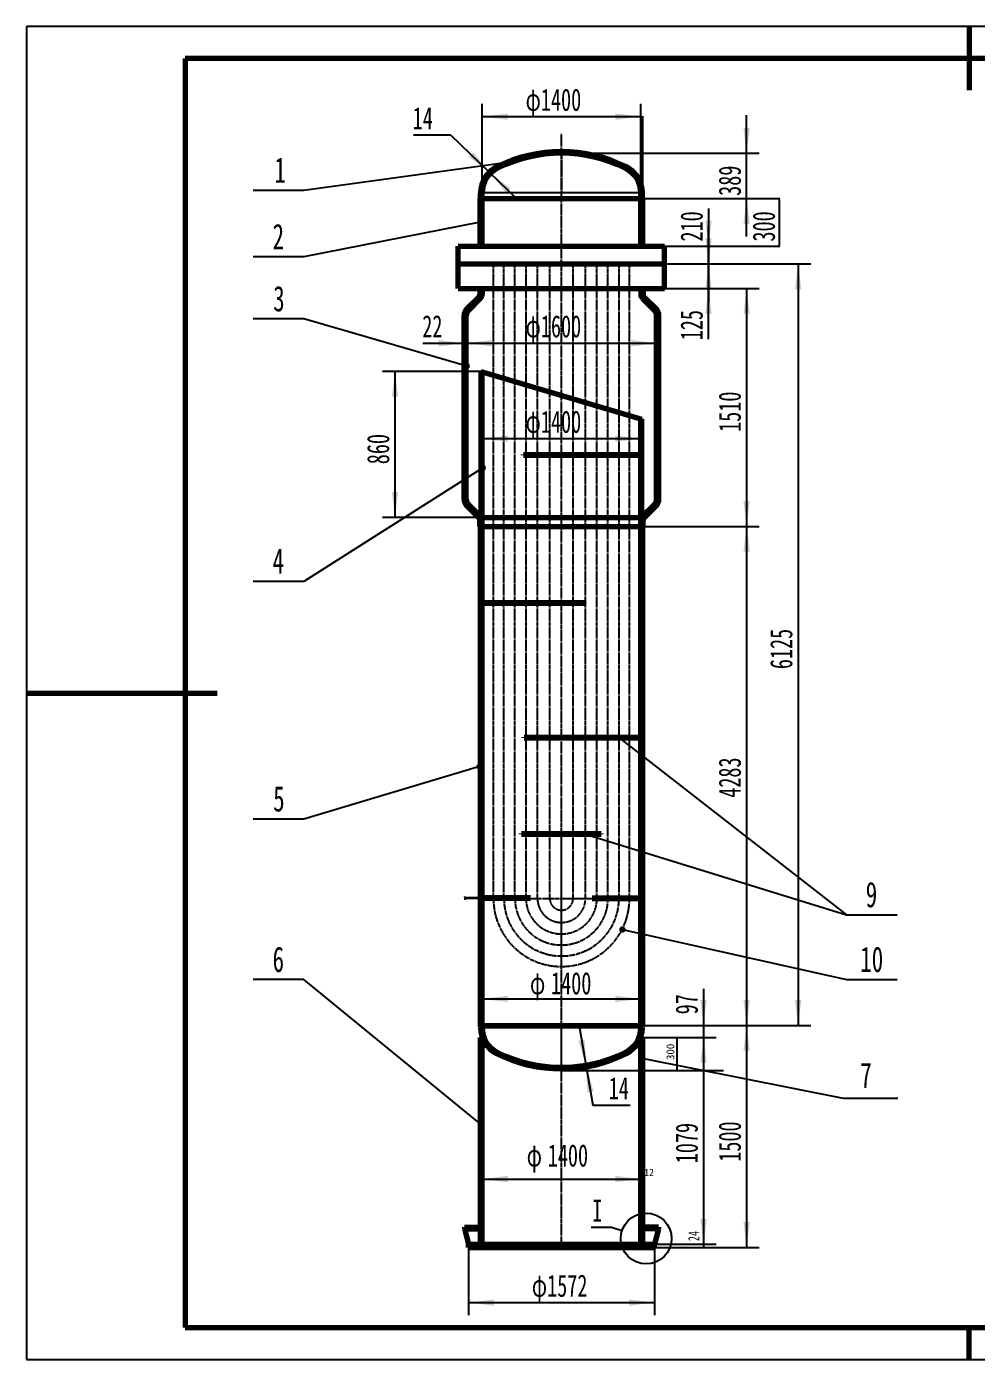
# Model space of a CAD drawing. Header units: millimetres. Extents: x -5940 to 30742, y -4200 to 4200.
# Drawn here: x 6481 to 12466, y -4200 to 4200 of the extents above; entities that cross this region are included whole.
import ezdxf

# ---------------------------------------------------------------- set-up
doc = ezdxf.new("R2010")
doc.units = ezdxf.units.MM
doc.linetypes.add('EB_DASH', pattern=[6, 3, -3])
doc.linetypes.add('EB_DASHDOT', pattern=[39, 30, -3, 3, -3])
for name, color, linetype, lineweight in [('CAXA0', 7, 'Continuous', 70), ('CAXA1', 1, 'EB_DASHDOT', 25), ('CAXA3', 7, 'Continuous', 25), ('CAXA4', 150, 'Continuous', 25), ('CAXA5', 4, 'Continuous', 25)]:
    doc.layers.add(name, color=color, linetype=linetype, lineweight=lineweight)
doc.styles.add('机械', font='txt', dxfattribs={"width": 0.667})
doc.dimstyles.new('ISO-25', dxfattribs={"dimtxt": 2.5, "dimasz": 2.5, "dimexe": 1.25, "dimexo": 0.625, "dimtad": 1, "dimtxsty": 'Standard', "dimcen": 2.5, "dimadec": 0, "dimazin": 0, "dimtfac": 1, "dimtmove": 0, "dimatfit": 3, "dimfxl": 0, "dimarcsym": 0})
doc.dimstyles.new('机械', dxfattribs={"dimtxt": 3.5, "dimasz": 4, "dimexe": 2, "dimexo": 0, "dimtad": 1, "dimdec": 1, "dimdsep": 46, "dimtxsty": '机械', "dimcen": 0, "dimdle": 6, "dimazin": 2, "dimtfac": 1, "dimtdec": 3, "dimtmove": 0, "dimatfit": 3, "dimldrblk": 'NONE', "dimfxl": 0, "dimtolj": 1, "dimtzin": 0, "dimarcsym": 0})

# ---------------------------------------------------------------- blocks, each defined once
blk = doc.blocks.new('CAXBLOCK0', base_point=(-2558, -2110.1))
at = {"layer": 'CAXA0'}
for centre, radius, start, end in [((-2896.6, -2109.1), 182.7, 180, 243.63838), ((-2896.6, -2109.1), 172.7, 180, 243.43532), ((-2242.1, -2109.1), 172.7, 296.56468, 360), ((-2242.1, -2109.1), 182.7, 296.56514, 360), ((-2569.3, -1454.6), 904.5, 243.43495, 296.56505), ((-2569.3, -1454.6), 914.5, 243.47553, 296.56514)]:
    blk.add_arc(centre, radius, start, end, dxfattribs=at)
at = {"layer": 'CAXA3'}
blk.add_line((-3079.3, -2109.1), (-2059.3, -2109.1), dxfattribs=at)
blk = doc.blocks.new('*D71')
at = {"layer": 'CAXA4', "color": 0, "lineweight": -2}
for p, q in [((10351.2, 3151.9), (10351.2, 3634.8)), ((10355.2, 3632.8), (10359.2, 3632.8)), ((10363.2, 3116.9), (10363.2, 3634.8))]:
    blk.add_line(p, q, dxfattribs=at)
at = {"layer": 'CAXA4', "color": 0}
for points in [[(10355.2, 3633.5), (10355.2, 3632.2), (10351.2, 3632.8)], [(10359.2, 3633.5), (10359.2, 3632.2), (10363.2, 3632.8)]]:
    blk.add_solid(points, dxfattribs=at)
at = {"layer": 'Defpoints', "color": 0}
for p in [(10363.2, 3632.8), (10351.2, 3151.9), (10363.2, 3116.9)]:
    blk.add_point(p, dxfattribs=at)
at = {"layer": 'CAXA4', "color": 0, "insert": (10357.2, 3635.2), "char_height": 3.5, "attachment_point": 5, "style": '机械'}
blk.add_mtext('\\A1;12', dxfattribs=at)
blk = doc.blocks.new('_None')
blk = doc.blocks.new('*D72')
at = {"layer": 'CAXA4', "color": 0, "lineweight": -2}
for p, q in [((9345.2, 2027.2), (9345.2, 1601.3)), ((9351.2, 2027.2), (9351.2, 1601.3)), ((9341.2, 1603.3), (9337.2, 1603.3)), ((9345.2, 1603.3), (9351.2, 1603.3)), ((9355.2, 1603.3), (9359.2, 1603.3))]:
    blk.add_line(p, q, dxfattribs=at)
at = {"layer": 'CAXA4', "color": 0}
for points in [[(9341.2, 1603.9), (9341.2, 1602.6), (9345.2, 1603.3)], [(9355.2, 1603.9), (9355.2, 1602.6), (9351.2, 1603.3)]]:
    blk.add_solid(points, dxfattribs=at)
at = {"layer": 'Defpoints', "color": 0}
for p in [(9345.2, 2027.2), (9351.2, 2027.2), (9351.2, 1603.3)]:
    blk.add_point(p, dxfattribs=at)
at = {"layer": 'CAXA4', "color": 0, "insert": (9348.2, 1605.7), "char_height": 3.5, "attachment_point": 5, "style": '机械'}
blk.add_mtext('\\A1;6', dxfattribs=at)
blk = doc.blocks.new('*D73')
at = {"layer": 'CAXA4', "color": 0, "lineweight": -2}
for p, q in [((9339.2, -2107.1), (9339.2, -1926)), ((9343.2, -1928), (9347.2, -1928)), ((9351.2, -2095.1), (9351.2, -1926))]:
    blk.add_line(p, q, dxfattribs=at)
at = {"layer": 'CAXA4', "color": 0}
for points in [[(9343.2, -1927.3), (9343.2, -1928.7), (9339.2, -1928)], [(9347.2, -1927.3), (9347.2, -1928.7), (9351.2, -1928)]]:
    blk.add_solid(points, dxfattribs=at)
at = {"layer": 'Defpoints', "color": 0}
for p in [(9351.2, -1928), (9351.2, -2095.1), (9339.2, -2107.1)]:
    blk.add_point(p, dxfattribs=at)
at = {"layer": 'CAXA4', "color": 0, "insert": (9345.2, -1925.6), "char_height": 3.5, "attachment_point": 5, "style": '机械'}
blk.add_mtext('\\A1;12', dxfattribs=at)
blk = doc.blocks.new('*D74')
at = {"layer": 'CAXA4', "color": 0, "lineweight": -2}
for p, q in [((9339.2, -3475.1), (9339.2, -3061.5)), ((9343.2, -3063.5), (9347.2, -3063.5)), ((9351.2, -3475.1), (9351.2, -3061.5))]:
    blk.add_line(p, q, dxfattribs=at)
at = {"layer": 'CAXA4', "color": 0}
for points in [[(9343.2, -3062.9), (9343.2, -3064.2), (9339.2, -3063.5)], [(9347.2, -3062.9), (9347.2, -3064.2), (9351.2, -3063.5)]]:
    blk.add_solid(points, dxfattribs=at)
at = {"layer": 'Defpoints', "color": 0}
for p in [(9351.2, -3063.5), (9339.2, -3475.1), (9351.2, -3475.1)]:
    blk.add_point(p, dxfattribs=at)
at = {"layer": 'CAXA4', "color": 0, "insert": (9345.2, -3061.1), "char_height": 3.5, "attachment_point": 5, "style": '机械'}
blk.add_mtext('\\A1;12', dxfattribs=at)
blk = doc.blocks.new('*D75')
at = {"layer": 'CAXA4', "color": 0, "lineweight": -2}
for p, q in [((9351.2, -1291.1), (9239.6, -1291.1)), ((9351.2, -1295.1), (9239.6, -1295.1)), ((9241.6, -1287.1), (9241.6, -1283.1)), ((9241.6, -1291.1), (9241.6, -1295.1)), ((9241.6, -1299.1), (9241.6, -1303.1))]:
    blk.add_line(p, q, dxfattribs=at)
at = {"layer": 'CAXA4', "color": 0}
for points in [[(9240.9, -1287.1), (9242.3, -1287.1), (9241.6, -1291.1)], [(9240.9, -1299.1), (9242.3, -1299.1), (9241.6, -1295.1)]]:
    blk.add_solid(points, dxfattribs=at)
at = {"layer": 'Defpoints', "color": 0}
for p in [(9241.6, -1295.1), (9351.2, -1291.1), (9351.2, -1295.1)]:
    blk.add_point(p, dxfattribs=at)
at = {"layer": 'CAXA4', "color": 0, "insert": (9239.2, -1293.1), "char_height": 3.5, "attachment_point": 5, "rotation": 90, "style": '机械'}
blk.add_mtext('\\A1;4', dxfattribs=at)
blk = doc.blocks.new('CAXBLOCK27')
at = {"layer": 'CAXA0', "linetype": 'Continuous', "lineweight": 25}
for p, q in [((-2254.3, -3369.7), (-2381.7, -3369.7)), ((-2188.3, -3390.5), (-2254.3, -3369.7))]:
    blk.add_line(p, q, dxfattribs=at)
blk.add_circle((-2035.6, -3438.6), 160.1, dxfattribs=at)
at = {"layer": 'CAXA0', "linetype": 'Continuous', "lineweight": 25, "insert": (-2374.7, -3193), "char_height": 140, "attachment_point": 1, "style": '机械'}
blk.add_mtext('I', dxfattribs=at)
blk = doc.blocks.new('CAXBLOCK29', base_point=(-4512.1, 3167.5))
at = {"layer": 'CAXA5', "linetype": 'Continuous', "lineweight": 25}
blk.add_hatch(color=0, dxfattribs=at).paths.add_polyline_path([(-2890.4, 3343), (-2890.7, 3346.1), (-2891.4, 3349.2), (-2892.6, 3352.1), (-2894.2, 3354.8), (-2896.3, 3357.1), (-2898.7, 3359.2), (-2901.3, 3360.8), (-2904.2, 3362), (-2907.3, 3362.8), (-2910.4, 3363), (-2913.6, 3362.8), (-2916.6, 3362), (-2919.5, 3360.8), (-2922.2, 3359.2), (-2924.6, 3357.1), (-2926.6, 3354.8), (-2928.2, 3352.1), (-2929.5, 3349.2), (-2930.2, 3346.1), (-2930.4, 3343), (-2930.2, 3339.9), (-2929.5, 3336.8), (-2928.2, 3333.9), (-2926.6, 3331.2), (-2924.6, 3328.9), (-2922.2, 3326.8), (-2919.5, 3325.2), (-2916.6, 3324), (-2913.6, 3323.2), (-2910.4, 3323), (-2907.3, 3323.2), (-2904.2, 3324), (-2901.3, 3325.2), (-2898.7, 3326.8), (-2896.3, 3328.9), (-2894.2, 3331.2), (-2892.6, 3333.9), (-2891.4, 3336.8), (-2890.7, 3339.9)], flags=0)
at = {"layer": 'CAXA5', "color": 0, "linetype": 'Continuous', "lineweight": 25}
for p, q in [((-2910.4, 3343), (-4192.1, 3167.5)), ((-4192.1, 3167.5), (-4512.1, 3167.5))]:
    blk.add_line(p, q, dxfattribs=at)
at = {"layer": 'CAXA5', "color": 0, "linetype": 'Continuous', "lineweight": 25, "insert": (-4378.8, 3375.8), "char_height": 160, "attachment_point": 1, "style": '机械'}
blk.add_mtext('1', dxfattribs=at)
blk = doc.blocks.new('CAXBLOCK28', base_point=(-2910.4, 3343))
at = {"layer": 'CAXA5', "color": 0, "linetype": 'ByBlock', "lineweight": -2}
blk.add_blockref('CAXBLOCK29', (-4512.1, 3167.5), dxfattribs=at)
blk = doc.blocks.new('CAXBLOCK31', base_point=(-4512.1, 2749))
at = {"layer": 'CAXA5', "linetype": 'Continuous', "lineweight": 25}
blk.add_hatch(color=0, dxfattribs=at).paths.add_polyline_path([(-3061.3, 2966.9), (-3061.6, 2970.1), (-3062.3, 2973.1), (-3063.5, 2976), (-3065.1, 2978.7), (-3067.2, 2981.1), (-3069.6, 2983.1), (-3072.2, 2984.8), (-3075.1, 2986), (-3078.2, 2986.7), (-3081.3, 2986.9), (-3084.5, 2986.7), (-3087.5, 2986), (-3090.4, 2984.8), (-3093.1, 2983.1), (-3095.5, 2981.1), (-3097.5, 2978.7), (-3099.1, 2976), (-3100.3, 2973.1), (-3101.1, 2970.1), (-3101.3, 2966.9), (-3101.1, 2963.8), (-3100.3, 2960.8), (-3099.1, 2957.9), (-3097.5, 2955.2), (-3095.5, 2952.8), (-3093.1, 2950.8), (-3090.4, 2949.1), (-3087.5, 2947.9), (-3084.5, 2947.2), (-3081.3, 2946.9), (-3078.2, 2947.2), (-3075.1, 2947.9), (-3072.2, 2949.1), (-3069.6, 2950.8), (-3067.2, 2952.8), (-3065.1, 2955.2), (-3063.5, 2957.9), (-3062.3, 2960.8), (-3061.6, 2963.8)], flags=0)
at = {"layer": 'CAXA5', "color": 0, "linetype": 'Continuous', "lineweight": 25}
for p, q in [((-3081.3, 2966.9), (-4192.1, 2749)), ((-4192.1, 2749), (-4512.1, 2749))]:
    blk.add_line(p, q, dxfattribs=at)
at = {"layer": 'CAXA5', "color": 0, "linetype": 'Continuous', "lineweight": 25, "insert": (-4390.2, 2957.2), "char_height": 160, "attachment_point": 1, "style": '机械'}
blk.add_mtext('2', dxfattribs=at)
blk = doc.blocks.new('CAXBLOCK30', base_point=(-3081.3, 2966.9))
at = {"layer": 'CAXA5', "color": 0, "linetype": 'ByBlock', "lineweight": -2}
blk.add_blockref('CAXBLOCK31', (-4512.1, 2749), dxfattribs=at)
blk = doc.blocks.new('CAXBLOCK33', base_point=(-4512.1, 2357.4))
at = {"layer": 'CAXA5', "linetype": 'Continuous', "lineweight": 25}
blk.add_hatch(color=0, dxfattribs=at).paths.add_polyline_path([(-3146.8, 2060.4), (-3147, 2063.5), (-3147.7, 2066.6), (-3148.9, 2069.5), (-3150.6, 2072.2), (-3152.6, 2074.5), (-3155, 2076.6), (-3157.7, 2078.2), (-3160.6, 2079.4), (-3163.6, 2080.2), (-3166.8, 2080.4), (-3169.9, 2080.2), (-3172.9, 2079.4), (-3175.8, 2078.2), (-3178.5, 2076.6), (-3180.9, 2074.5), (-3182.9, 2072.2), (-3184.6, 2069.5), (-3185.8, 2066.6), (-3186.5, 2063.5), (-3186.8, 2060.4), (-3186.5, 2057.3), (-3185.8, 2054.2), (-3184.6, 2051.3), (-3182.9, 2048.7), (-3180.9, 2046.3), (-3178.5, 2044.2), (-3175.8, 2042.6), (-3172.9, 2041.4), (-3169.9, 2040.7), (-3166.8, 2040.4), (-3163.6, 2040.7), (-3160.6, 2041.4), (-3157.7, 2042.6), (-3155, 2044.2), (-3152.6, 2046.3), (-3150.6, 2048.7), (-3148.9, 2051.3), (-3147.7, 2054.2), (-3147, 2057.3)], flags=0)
at = {"layer": 'CAXA5', "color": 0, "linetype": 'Continuous', "lineweight": 25}
for p, q in [((-4192.1, 2357.4), (-4512.1, 2357.4)), ((-3166.8, 2060.4), (-4192.1, 2357.4))]:
    blk.add_line(p, q, dxfattribs=at)
at = {"layer": 'CAXA5', "color": 0, "linetype": 'Continuous', "lineweight": 25, "insert": (-4386.4, 2565.7), "char_height": 160, "attachment_point": 1, "style": '机械'}
blk.add_mtext('3', dxfattribs=at)
blk = doc.blocks.new('CAXBLOCK32', base_point=(-3166.8, 2060.4))
at = {"layer": 'CAXA5', "color": 0, "linetype": 'ByBlock', "lineweight": -2}
blk.add_blockref('CAXBLOCK33', (-4512.1, 2357.4), dxfattribs=at)
blk = doc.blocks.new('CAXBLOCK35', base_point=(-4512.1, 703.6))
at = {"layer": 'CAXA5', "linetype": 'Continuous', "lineweight": 25}
blk.add_hatch(color=0, dxfattribs=at).paths.add_polyline_path([(-3045.6, 1419.1), (-3045.8, 1422.2), (-3046.6, 1425.3), (-3047.8, 1428.2), (-3049.4, 1430.9), (-3051.4, 1433.3), (-3053.8, 1435.3), (-3056.5, 1436.9), (-3059.4, 1438.1), (-3062.4, 1438.9), (-3065.6, 1439.1), (-3068.7, 1438.9), (-3071.8, 1438.1), (-3074.7, 1436.9), (-3077.3, 1435.3), (-3079.7, 1433.3), (-3081.8, 1430.9), (-3083.4, 1428.2), (-3084.6, 1425.3), (-3085.3, 1422.2), (-3085.6, 1419.1), (-3085.3, 1416), (-3084.6, 1412.9), (-3083.4, 1410), (-3081.8, 1407.4), (-3079.7, 1405), (-3077.3, 1402.9), (-3074.7, 1401.3), (-3071.8, 1400.1), (-3068.7, 1399.4), (-3065.6, 1399.1), (-3062.4, 1399.4), (-3059.4, 1400.1), (-3056.5, 1401.3), (-3053.8, 1402.9), (-3051.4, 1405), (-3049.4, 1407.4), (-3047.8, 1410), (-3046.6, 1412.9), (-3045.8, 1416)], flags=0)
at = {"layer": 'CAXA5', "color": 0, "linetype": 'Continuous', "lineweight": 25}
for p, q in [((-3065.6, 1419.1), (-4192.1, 703.6)), ((-4192.1, 703.6), (-4512.1, 703.6))]:
    blk.add_line(p, q, dxfattribs=at)
at = {"layer": 'CAXA5', "color": 0, "linetype": 'Continuous', "lineweight": 25, "insert": (-4390.2, 911.8), "char_height": 160, "attachment_point": 1, "style": '机械'}
blk.add_mtext('4', dxfattribs=at)
blk = doc.blocks.new('CAXBLOCK34', base_point=(-3065.6, 1419.1))
at = {"layer": 'CAXA5', "color": 0, "linetype": 'ByBlock', "lineweight": -2}
blk.add_blockref('CAXBLOCK35', (-4512.1, 703.6), dxfattribs=at)
blk = doc.blocks.new('CAXBLOCK37', base_point=(-4512.1, -795))
at = {"layer": 'CAXA5', "linetype": 'Continuous', "lineweight": 25}
blk.add_hatch(color=0, dxfattribs=at).paths.add_polyline_path([(-3065.8, -464.3), (-3066.1, -461.1), (-3066.8, -458.1), (-3068, -455.2), (-3069.6, -452.5), (-3071.7, -450.1), (-3074.1, -448.1), (-3076.7, -446.4), (-3079.6, -445.2), (-3082.7, -444.5), (-3085.8, -444.3), (-3088.9, -444.5), (-3092, -445.2), (-3094.9, -446.4), (-3097.6, -448.1), (-3100, -450.1), (-3102, -452.5), (-3103.6, -455.2), (-3104.8, -458.1), (-3105.6, -461.1), (-3105.8, -464.3), (-3105.6, -467.4), (-3104.8, -470.4), (-3103.6, -473.3), (-3102, -476), (-3100, -478.4), (-3097.6, -480.4), (-3094.9, -482.1), (-3092, -483.3), (-3088.9, -484), (-3085.8, -484.3), (-3082.7, -484), (-3079.6, -483.3), (-3076.7, -482.1), (-3074.1, -480.4), (-3071.7, -478.4), (-3069.6, -476), (-3068, -473.3), (-3066.8, -470.4), (-3066.1, -467.4)], flags=0)
at = {"layer": 'CAXA5', "color": 0, "linetype": 'Continuous', "lineweight": 25}
for p, q in [((-3085.8, -464.3), (-4192.1, -795)), ((-4192.1, -795), (-4512.1, -795))]:
    blk.add_line(p, q, dxfattribs=at)
at = {"layer": 'CAXA5', "color": 0, "linetype": 'Continuous', "lineweight": 25, "insert": (-4386.4, -586.8), "char_height": 160, "attachment_point": 1, "style": '机械'}
blk.add_mtext('5', dxfattribs=at)
blk = doc.blocks.new('CAXBLOCK36', base_point=(-3085.8, -464.3))
at = {"layer": 'CAXA5', "color": 0, "linetype": 'ByBlock', "lineweight": -2}
blk.add_blockref('CAXBLOCK37', (-4512.1, -795), dxfattribs=at)
blk = doc.blocks.new('CAXBLOCK39', base_point=(-4512.1, -1806.4))
at = {"layer": 'CAXA5', "linetype": 'Continuous', "lineweight": 25}
blk.add_hatch(color=0, dxfattribs=at).paths.add_polyline_path([(-3052.3, -2721.2), (-3052.6, -2718.1), (-3053.3, -2715), (-3054.5, -2712.1), (-3056.1, -2709.5), (-3058.2, -2707.1), (-3060.6, -2705), (-3063.2, -2703.4), (-3066.1, -2702.2), (-3069.2, -2701.5), (-3072.3, -2701.2), (-3075.4, -2701.5), (-3078.5, -2702.2), (-3081.4, -2703.4), (-3084.1, -2705), (-3086.5, -2707.1), (-3088.5, -2709.5), (-3090.1, -2712.1), (-3091.3, -2715), (-3092.1, -2718.1), (-3092.3, -2721.2), (-3092.1, -2724.3), (-3091.3, -2727.4), (-3090.1, -2730.3), (-3088.5, -2733), (-3086.5, -2735.4), (-3084.1, -2737.4), (-3081.4, -2739), (-3078.5, -2740.2), (-3075.4, -2741), (-3072.3, -2741.2), (-3069.2, -2741), (-3066.1, -2740.2), (-3063.2, -2739), (-3060.6, -2737.4), (-3058.2, -2735.4), (-3056.1, -2733), (-3054.5, -2730.3), (-3053.3, -2727.4), (-3052.6, -2724.3)], flags=0)
at = {"layer": 'CAXA5', "color": 0, "linetype": 'Continuous', "lineweight": 25}
for p, q in [((-4192.1, -1806.4), (-4512.1, -1806.4)), ((-3072.3, -2721.2), (-4192.1, -1806.4))]:
    blk.add_line(p, q, dxfattribs=at)
at = {"layer": 'CAXA5', "color": 0, "linetype": 'Continuous', "lineweight": 25, "insert": (-4390.2, -1598.2), "char_height": 160, "attachment_point": 1, "style": '机械'}
blk.add_mtext('6', dxfattribs=at)
blk = doc.blocks.new('CAXBLOCK38', base_point=(-3072.3, -2721.2))
at = {"layer": 'CAXA5', "color": 0, "linetype": 'ByBlock', "lineweight": -2}
blk.add_blockref('CAXBLOCK39', (-4512.1, -1806.4), dxfattribs=at)
blk = doc.blocks.new('CAXBLOCK53', base_point=(-453.8, -1398.5))
at = {"layer": 'CAXA5', "linetype": 'Continuous', "lineweight": 25}
blk.add_hatch(color=0, dxfattribs=at).paths.add_polyline_path([(-2186.7, -281.8), (-2186.9, -278.7), (-2187.7, -275.6), (-2188.9, -272.7), (-2190.5, -270.1), (-2192.6, -267.7), (-2194.9, -265.6), (-2197.6, -264), (-2200.5, -262.8), (-2203.6, -262.1), (-2206.7, -261.8), (-2209.8, -262.1), (-2212.9, -262.8), (-2215.8, -264), (-2218.5, -265.6), (-2220.8, -267.7), (-2222.9, -270.1), (-2224.5, -272.7), (-2225.7, -275.6), (-2226.5, -278.7), (-2226.7, -281.8), (-2226.5, -284.9), (-2225.7, -288), (-2224.5, -290.9), (-2222.9, -293.6), (-2220.8, -296), (-2218.5, -298), (-2215.8, -299.6), (-2212.9, -300.8), (-2209.8, -301.6), (-2206.7, -301.8), (-2203.6, -301.6), (-2200.5, -300.8), (-2197.6, -299.6), (-2194.9, -298), (-2192.6, -296), (-2190.5, -293.6), (-2188.9, -290.9), (-2187.7, -288), (-2186.9, -284.9)], flags=0)
at = {"layer": 'CAXA5', "color": 0, "linetype": 'Continuous', "lineweight": 25}
for p, q in [((-2206.7, -281.8), (-773.8, -1398.5)), ((-773.8, -1398.5), (-453.8, -1398.5))]:
    blk.add_line(p, q, dxfattribs=at)
at = {"layer": 'CAXA5', "color": 0, "linetype": 'Continuous', "lineweight": 25, "insert": (-651.9, -1190.2), "char_height": 160, "attachment_point": 1, "style": '机械'}
blk.add_mtext('9', dxfattribs=at)
blk = doc.blocks.new('CAXBLOCK52', base_point=(-2206.7, -281.8))
at = {"layer": 'CAXA5', "color": 0, "linetype": 'EB_DASH', "lineweight": 70}
blk.add_blockref('CAXBLOCK53', (-453.8, -1398.5), dxfattribs=at)
blk = doc.blocks.new('CAXBLOCK55', base_point=(-453.8, -1398.5))
at = {"layer": 'CAXA5', "linetype": 'Continuous', "lineweight": 25}
blk.add_hatch(color=0, dxfattribs=at).paths.add_polyline_path([(-2398.1, -890.6), (-2398.4, -887.5), (-2399.1, -884.4), (-2400.3, -881.5), (-2401.9, -878.8), (-2404, -876.4), (-2406.4, -874.4), (-2409, -872.8), (-2411.9, -871.6), (-2415, -870.8), (-2418.1, -870.6), (-2421.2, -870.8), (-2424.3, -871.6), (-2427.2, -872.8), (-2429.9, -874.4), (-2432.3, -876.4), (-2434.3, -878.8), (-2435.9, -881.5), (-2437.1, -884.4), (-2437.9, -887.5), (-2438.1, -890.6), (-2437.9, -893.7), (-2437.1, -896.8), (-2435.9, -899.7), (-2434.3, -902.3), (-2432.3, -904.7), (-2429.9, -906.8), (-2427.2, -908.4), (-2424.3, -909.6), (-2421.2, -910.3), (-2418.1, -910.6), (-2415, -910.3), (-2411.9, -909.6), (-2409, -908.4), (-2406.4, -906.8), (-2404, -904.7), (-2401.9, -902.3), (-2400.3, -899.7), (-2399.1, -896.8), (-2398.4, -893.7)], flags=0)
at = {"layer": 'CAXA5', "color": 0, "linetype": 'Continuous', "lineweight": 25}
for p, q in [((-2418.1, -890.6), (-773.8, -1398.5)), ((-773.8, -1398.5), (-453.8, -1398.5))]:
    blk.add_line(p, q, dxfattribs=at)
at = {"layer": 'CAXA5', "color": 0, "linetype": 'Continuous', "lineweight": 25, "insert": (-651.9, -1190.2), "char_height": 160, "attachment_point": 1, "style": '机械'}
blk.add_mtext('9', dxfattribs=at)
blk = doc.blocks.new('CAXBLOCK54', base_point=(-2418.1, -890.6))
at = {"layer": 'CAXA5', "color": 0, "linetype": 'EB_DASH', "lineweight": 70}
blk.add_blockref('CAXBLOCK55', (-453.8, -1398.5), dxfattribs=at)
blk = doc.blocks.new('CAXBLOCK56', base_point=(5740, -4000))
at = {"layer": 'CAXA0', "color": 0, "linetype": 'Continuous', "lineweight": 25}
for p, q in [((5940, 4200), (-5940, 4200)), ((-5940, 4200), (-5940, -4200)), ((-5940, -4200), (5940, -4200))]:
    blk.add_line(p, q, dxfattribs=at)
at = {"layer": 'CAXA0', "color": 0, "linetype": 'Continuous', "lineweight": 70}
for p, q in [((0, 4200), (0, 3800)), ((5740, 4000), (-4940, 4000)), ((-4940, 4000), (-4940, -4000)), ((-5940, 0), (-4740, 0)), ((-4940, -4000), (5740, -4000)), ((0, -4200), (0, -4000))]:
    blk.add_line(p, q, dxfattribs=at)
blk = doc.blocks.new('*D81')
at = {"color": 0, "lineweight": -2}
for p, q in [((10746.1, -2379), (10745.5, -2379)), ((10746.7, -2381.5), (10746.7, -3472.6)), ((10746.1, -3475.1), (10745.5, -3475.1))]:
    blk.add_line(p, q, dxfattribs=at)
at = {"color": 0}
for points in [[(10746.3, -2381.5), (10747.1, -2381.5), (10746.7, -2379)], [(10746.3, -3472.6), (10747.1, -3472.6), (10746.7, -3475.1)]]:
    blk.add_solid(points, dxfattribs=at)
at = {"layer": 'Defpoints', "color": 0}
for p in [(10746.7, -2379), (10746.7, -3475.1), (10746.7, -3475.1)]:
    blk.add_point(p, dxfattribs=at)
at = {"color": 0, "insert": (10744.6, -2927), "char_height": 2.5, "attachment_point": 5, "rotation": 90}
blk.add_mtext('1096,01', dxfattribs=at)

msp = doc.modelspace()

# ---------------------------------------------------------------- hatches: boundary and pattern name
at = {"layer": 'CAXA4', "lineweight": 25}
for points in [[(9351.183, 3632.823), (9511.183, 3612.823), (9511.183, 3652.823)], [(10351.183, 3632.823), (10191.183, 3612.823), (10191.183, 3652.823)], [(11018.229, 3401.947), (11038.229, 3561.947), (10998.229, 3561.947)], [(9395.975, 3282.516), (9267.032, 3379.334), (9294.832, 3408.095)], [(9403.165, 3275.566), (9504.308, 3149.986), (9532.108, 3178.747)], [(11018.229, 3116.947), (11038.229, 2956.947), (10998.229, 2956.947)], [(10777.925, 2816.947), (10757.925, 2976.947), (10797.925, 2976.947)], [(10777.925, 2704.947), (10797.925, 2864.947), (10757.925, 2864.947)], [(10777.925, 2704.947), (10757.925, 2544.947), (10797.925, 2544.947)], [(11342.885, 2704.947), (11322.885, 2544.947), (11362.885, 2544.947)], [(10777.925, 2549.947), (10797.925, 2389.947), (10757.925, 2389.947)], [(11018.229, 2549.947), (10998.229, 2389.947), (11038.229, 2389.947)], [(9237.183, 2204.654), (9077.183, 2184.654), (9077.183, 2224.654)], [(9251.183, 2204.654), (9411.183, 2184.654), (9411.183, 2224.654)], [(9251.183, 2204.654), (9411.183, 2184.654), (9411.183, 2224.654)], [(10451.183, 2204.654), (10291.183, 2184.654), (10291.183, 2224.654)], [(8802.221, 2027.163), (8822.221, 1867.163), (8782.221, 1867.163)], [(9351.183, 1603.279), (9511.183, 1583.279), (9511.183, 1623.279)], [(10351.183, 1603.279), (10191.183, 1583.279), (10191.183, 1623.279)], [(8802.221, 1107.163), (8822.221, 1267.163), (8782.221, 1267.163)], [(11018.229, 1049.947), (10998.229, 1209.947), (11038.229, 1209.947)], [(11018.229, 1049.947), (10998.229, 889.947), (11038.229, 889.947)], [(9351.183, -1927.997), (9511.183, -1947.997), (9511.183, -1907.997)], [(10351.183, -1927.997), (10191.183, -1947.997), (10191.183, -1907.997)], [(10746.702, -2095.053), (10726.702, -1935.053), (10766.702, -1935.053)], [(11018.229, -2095.053), (10998.229, -1935.053), (11038.229, -1935.053)], [(11342.885, -2095.053), (11322.885, -1935.053), (11362.885, -1935.053)], [(11018.229, -2095.053), (10998.229, -2255.053), (11038.229, -2255.053)], [(10746.702, -2171.053), (10726.702, -2331.053), (10766.702, -2331.053)], [(10746.702, -2171.053), (10726.702, -2331.053), (10766.702, -2331.053)], [(10005.133, -2345.933), (9958.192, -2191.672), (9997.609, -2184.864)], [(10006.835, -2355.787), (10014.36, -2516.857), (10053.776, -2510.049)], [(9351.183, -3063.517), (9511.183, -3083.517), (9511.183, -3043.517)], [(10351.183, -3063.517), (10191.183, -3083.517), (10191.183, -3043.517)], [(10746.702, -3475.053), (10726.702, -3315.053), (10766.702, -3315.053)], [(11018.229, -3495.053), (10998.229, -3335.053), (11038.229, -3335.053)], [(9265.183, -3842.182), (9425.183, -3862.182), (9425.183, -3822.182)], [(10437.183, -3842.182), (10277.183, -3862.182), (10277.183, -3822.182)]]:
    msp.add_hatch(color=256, dxfattribs=at).paths.add_polyline_path(points, flags=0)
at = {"layer": 'CAXA5', "linetype": 'Continuous', "lineweight": 25}
msp.add_hatch(color=0, dxfattribs=at).paths.add_polyline_path([(10255.038, -1490.915), (10254.791, -1487.786), (10254.059, -1484.734), (10252.858, -1481.835), (10251.218, -1479.159), (10249.18, -1476.773), (10246.793, -1474.734), (10244.118, -1473.095), (10241.218, -1471.894), (10238.166, -1471.161), (10235.038, -1470.915), (10231.909, -1471.161), (10228.857, -1471.894), (10225.958, -1473.095), (10223.282, -1474.734), (10220.896, -1476.773), (10218.857, -1479.159), (10217.218, -1481.835), (10216.017, -1484.734), (10215.284, -1487.786), (10215.038, -1490.915), (10215.284, -1494.043), (10216.017, -1497.095), (10217.218, -1499.995), (10218.857, -1502.671), (10220.896, -1505.057), (10223.282, -1507.095), (10225.958, -1508.735), (10228.857, -1509.936), (10231.909, -1510.669), (10235.038, -1510.915), (10238.166, -1510.669), (10241.218, -1509.936), (10244.118, -1508.735), (10246.793, -1507.095), (10249.18, -1505.057), (10251.218, -1502.671), (10252.858, -1499.995), (10254.059, -1497.095), (10254.791, -1494.043)], flags=0)

# ---------------------------------------------------------------- linework, layer by layer
for p, q in [((10348.683, 1603.279), (10346.183, 1603.279)), ((10351.183, 1107.788), (10351.183, 1604.529)), ((10357.183, 1603.279), (10351.183, 1603.279)), ((10357.183, 1107.788), (10357.183, 1604.529)), ((10359.683, 1603.279), (10362.183, 1603.279)), ((10363.808, -2171.053), (10580.542, -2171.053)), ((10579.292, -2173.553), (10579.292, -2376.54)), ((10357.761, -2301.781), (11627.096, -2552.729)), ((9851.183, -2379.04), (10873.361, -2379.04)), ((10363.808, -2379.04), (10580.542, -2379.04)), ((11627.096, -2552.729), (11970.366, -2552.729)), ((10351.183, -3474.428), (10351.183, -3062.267)), ((10353.683, -3063.517), (10360.683, -3063.517)), ((10363.183, -3474.428), (10363.183, -3062.267))]:
    msp.add_line(p, q)
for points in [[(10348.683, 1603.696), (10348.683, 1602.863), (10351.183, 1603.279)], [(10359.683, 1603.696), (10359.683, 1602.863), (10357.183, 1603.279)], [(10578.875, -2173.553), (10579.708, -2173.553), (10579.292, -2171.053)], [(10578.875, -2376.54), (10579.708, -2376.54), (10579.292, -2379.04)], [(10353.683, -3063.101), (10353.683, -3063.934), (10351.183, -3063.517)], [(10360.683, -3063.101), (10360.683, -3063.934), (10363.183, -3063.517)]]:
    msp.add_solid(points)
at = {"layer": 'CAXA0'}
for p, q in [((9339.183, 2816.947), (9339.183, 3116.947)), ((9339.183, 3116.947), (10363.183, 3116.947)), ((9341.184, 3116.947), (9341.184, 3151.948)), ((9351.183, 2816.947), (9351.183, 3151.948)), ((10351.183, 2816.947), (10351.183, 3151.948)), ((10361.182, 3116.947), (10361.182, 3151.948)), ((10363.183, 2816.947), (10363.183, 3116.947)), ((9201.183, 2704.947), (9201.183, 2816.947)), ((9201.183, 2816.947), (10501.183, 2816.947)), ((10501.183, 2704.947), (10501.183, 2816.947)), ((9201.183, 2549.947), (9201.183, 2704.947)), ((9201.183, 2704.947), (10501.183, 2704.947)), ((10501.183, 2549.947), (10501.183, 2704.947)), ((9201.183, 2549.947), (10501.183, 2549.947)), ((9337.183, 2549.947), (9337.183, 2514.102)), ((9351.183, 2549.947), (9351.183, 2514.102)), ((10351.183, 2549.947), (10351.183, 2514.102)), ((10365.183, 2549.947), (10365.183, 2514.102)), ((9329.575, 2495.724), (9252.986, 2419.079)), ((9339.478, 2485.829), (9262.889, 2409.183)), ((10362.889, 2485.829), (10439.478, 2409.183)), ((10372.792, 2495.724), (10449.381, 2419.079)), ((9237.183, 1218.985), (9237.183, 2380.909)), ((9251.183, 1218.985), (9251.183, 2380.909)), ((10451.183, 1218.985), (10451.183, 2380.909)), ((10465.183, 1218.985), (10465.183, 2380.909)), ((9344.925, 2026.448), (10357.183, 1725.536)), ((9345.183, 1107.163), (9345.183, 2027.163)), ((9351.183, 1107.163), (9351.183, 2027.163)), ((10351.183, 1107.163), (10351.183, 1727.32)), ((10357.183, 1107.163), (10357.183, 1725.536)), ((9612.032, 1499.862), (9612.032, 1503.862)), ((9612.032, 1503.862), (10351.183, 1503.862)), ((9612.032, 1499.862), (10351.183, 1499.862)), ((9329.575, 1104.17), (9252.986, 1180.815)), ((9339.478, 1114.065), (9262.889, 1190.711)), ((10362.889, 1114.065), (10439.478, 1190.711)), ((10372.792, 1104.17), (10449.381, 1180.815)), ((9345.183, 1107.163), (10363.183, 1107.163)), ((9337.183, 1049.947), (9337.183, 1085.792)), ((9339.183, 1049.947), (9339.183, -2107.053)), ((9339.183, 1049.947), (10363.183, 1049.947)), ((9351.183, 1049.947), (9351.183, 1085.792)), ((9351.183, -2095.053), (9351.183, 1085.792)), ((10351.183, 1049.947), (10351.183, 1085.792)), ((10351.183, -2095.053), (10351.183, 1049.947)), ((10363.183, -2107.053), (10363.183, 1049.947)), ((10365.183, 1049.947), (10365.183, 1085.792)), ((9351.183, 569.487), (9994.59, 569.487)), ((9351.183, 565.487), (9994.59, 565.487)), ((9994.59, 565.487), (9994.59, 569.487)), ((9617.052, -281.812), (9617.052, -277.812)), ((9617.052, -277.812), (10351.183, -277.812)), ((9617.052, -281.812), (10351.183, -281.812)), ((9600.264, -890.588), (9600.264, -886.588)), ((9600.264, -886.588), (10102.103, -886.588)), ((9600.264, -890.588), (10102.103, -890.588)), ((10102.103, -890.588), (10102.103, -886.588)), ((9656.775, -1291.077), (9351.183, -1291.077)), ((9656.775, -1295.077), (9351.183, -1295.077)), ((9656.775, -1295.077), (9656.775, -1291.077)), ((10045.591, -1295.077), (10045.591, -1291.077)), ((10045.591, -1291.077), (10351.183, -1291.077)), ((10045.591, -1295.077), (10351.183, -1295.077)), ((9351.183, -2095.053), (10351.183, -2095.053)), ((9351.183, -2109.132), (9351.183, -2095.053)), ((10351.183, -2109.132), (10351.183, -2095.053)), ((9339.183, -2171.053), (9339.183, -3475.053)), ((9339.183, -2171.053), (9351.994, -2171.053)), ((9351.183, -3475.053), (9351.183, -2168.755)), ((10350.372, -2171.053), (10363.183, -2171.053)), ((10351.183, -3475.053), (10351.183, -2168.752)), ((10363.183, -3475.053), (10363.183, -2171.053)), ((9239.183, -3365.938), (9239.183, -3376.802)), ((9239.183, -3365.938), (9339.183, -3365.938)), ((9239.183, -3376.802), (9339.183, -3376.802)), ((9239.183, -3376.802), (9265.183, -3475.053)), ((10463.183, -3365.938), (10363.183, -3365.938)), ((10463.183, -3376.802), (10363.183, -3376.802)), ((10463.183, -3376.802), (10437.183, -3475.053)), ((10463.183, -3365.938), (10463.183, -3376.802)), ((9265.183, -3495.053), (9265.183, -3475.053)), ((9265.183, -3475.053), (10437.183, -3475.053)), ((9265.183, -3495.053), (10437.183, -3495.053)), ((9425.183, -3495.053), (9425.183, -3475.053)), ((10277.183, -3495.053), (10277.183, -3475.053)), ((10437.183, -3495.053), (10437.183, -3475.053))]:
    msp.add_line(p, q, dxfattribs=at)
for centre, radius, start, end in [((9851.183, 2497.441), 914.506, 63.4349488, 116.5650512), ((9851.183, 2497.441), 904.506, 63.4349488, 116.5650512), ((9523.928, 3151.948), 182.744, 116.5646803, 180), ((9523.928, 3151.948), 172.744, 116.5646803, 180), ((10178.438, 3151.948), 172.745, 0, 63.4353197), ((10178.438, 3151.948), 182.745, 0, 63.4353197), ((9311.183, 2514.102), 26, 315.0209291, 360), ((9311.183, 2514.102), 40, 315.0209291, 360), ((10391.183, 2514.102), 40, 180, 224.9790709), ((10391.183, 2514.102), 26, 180, 224.9790709), ((9291.183, 2380.909), 54, 135.0209291, 180), ((9291.183, 2380.909), 40, 135.0209291, 180), ((10411.183, 2380.909), 40, 0, 44.9790709), ((10411.183, 2380.909), 54, 0, 44.9790709), ((9291.183, 1218.985), 54, 180, 224.9790709), ((9291.183, 1218.985), 40, 180, 224.9790709), ((10411.183, 1218.985), 40, 315.0209291, 360), ((10411.183, 1218.985), 54, 315.0209291, 360), ((9311.183, 1085.792), 26, 0, 44.9790709), ((9311.183, 1085.792), 40, 0, 44.9790709), ((10391.183, 1085.792), 40, 135.0209291, 180), ((10391.183, 1085.792), 26, 135.0209291, 180)]:
    msp.add_arc(centre, radius, start, end, dxfattribs=at)
at = {"layer": 'CAXA1', "linetype": 'EB_DASHDOT', "lineweight": 25}
for p, q in [((9851.183, -3498.053), (9851.183, 3523.599)), ((9851.183, 3401.948), (9851.183, 3151.948)), ((10112.032, 1496.862), (10112.032, 1506.862)), ((9494.59, 562.487), (9494.59, 572.487)), ((10117.052, -284.812), (10117.052, -274.812)), ((9851.183, -1727.079), (9851.183, -863.027)), ((9419.157, -1295.053), (10283.209, -1295.053)), ((9851.183, -2379.04), (9851.183, -2129.04))]:
    msp.add_line(p, q, dxfattribs=at)
at = {"layer": 'CAXA1'}
for p, q in [((9422.157, -1295.053), (9422.157, 2704.947)), ((9488.556, -1295.053), (9488.556, 2704.947)), ((9557.942, -1295.053), (9557.942, 2704.947)), ((9627.831, -1295.053), (9627.831, 2704.947)), ((9699.981, -1295.053), (9699.981, 2704.947)), ((9777.516, -1295.053), (9777.516, 2704.947)), ((9924.85, -1295.053), (9924.85, 2704.947)), ((10002.386, -1295.053), (10002.386, 2704.947)), ((10074.536, -1295.053), (10074.536, 2704.947)), ((10144.425, -1295.053), (10144.425, 2704.947)), ((10213.811, -1295.053), (10213.811, 2704.947)), ((10280.209, -1295.053), (10280.209, 2704.947))]:
    msp.add_line(p, q, dxfattribs=at)
for radius in [429.026, 362.627, 293.242, 223.352, 151.202, 73.667]:
    msp.add_arc((9851.183, -1295.053), radius, 180, 0, dxfattribs=at)
at = {"layer": 'CAXA3'}
msp.add_line((10351.183, 3151.948), (9351.183, 3151.948), dxfattribs=at)
at = {"layer": 'CAXA4', "lineweight": 25}
for p, q in [((9351.183, 3151.948), (9351.183, 3712.823)), ((10351.183, 3151.948), (10351.183, 3712.823)), ((9351.183, 3632.823), (10351.183, 3632.823)), ((11018.229, 2876.947), (11018.229, 3641.947)), ((9154.364, 3516.054), (8919.594, 3516.054)), ((9154.364, 3516.054), (9575.729, 3108.767)), ((9851.183, 3401.947), (11098.229, 3401.947)), ((9392.532, 3278.954), (9451.574, 3340.037)), ((9399.723, 3272.004), (9458.765, 3333.087)), ((10363.183, 3116.947), (11098.229, 3116.947)), ((10777.925, 3053.767), (10777.925, 2464.947)), ((10777.925, 2229.51), (10777.925, 2944.947)), ((10501.183, 2816.947), (10857.925, 2816.947)), ((10501.183, 2704.947), (11422.885, 2704.947)), ((10501.183, 2704.947), (10857.925, 2704.947)), ((10501.183, 2704.947), (10857.925, 2704.947)), ((11342.885, 2704.947), (11342.885, -2095.053)), ((10501.183, 2549.947), (11098.229, 2549.947)), ((10501.183, 2549.947), (10857.925, 2549.947)), ((11018.229, 2549.947), (11018.229, 1049.947)), ((9237.183, 2380.909), (9237.183, 2124.654)), ((9251.183, 2380.909), (9251.183, 2124.654)), ((9251.183, 2380.909), (9251.183, 2124.654)), ((10451.183, 2380.909), (10451.183, 2124.654)), ((8976.949, 2204.654), (9491.183, 2204.654)), ((9251.183, 2204.654), (10451.183, 2204.654)), ((9345.183, 2027.163), (8722.221, 2027.163)), ((8802.221, 1107.163), (8802.221, 2027.163)), ((9351.183, 2027.163), (9351.183, 1523.279)), ((10351.183, 1727.32), (10351.183, 1523.279)), ((9351.183, 1603.279), (10351.183, 1603.279)), ((9345.183, 1107.163), (8722.221, 1107.163)), ((10363.183, 1049.947), (11098.229, 1049.947)), ((10363.183, 1049.947), (11098.229, 1049.947)), ((11018.229, 1049.947), (11018.229, -2095.053)), ((9351.183, -2095.053), (9351.183, -1847.997)), ((10351.183, -2095.053), (10351.183, -1847.997)), ((9351.183, -1927.997), (10351.183, -1927.997)), ((10746.702, -1865.391), (10746.702, -2411.053)), ((10351.183, -2095.053), (10826.702, -2095.053)), ((10351.183, -2095.053), (11098.229, -2095.053)), ((10351.183, -2095.053), (11098.229, -2095.053)), ((10351.183, -2095.053), (11422.885, -2095.053)), ((11018.229, -2095.053), (11018.229, -3495.053)), ((9351.183, -2168.755), (9351.183, -3143.517)), ((9964.284, -2109.435), (10048.691, -2598.114)), ((10350.372, -2171.053), (10826.702, -2171.053)), ((10363.183, -2171.053), (10826.702, -2171.053)), ((10048.691, -2598.114), (10283.461, -2598.114)), ((10351.183, -3475.053), (10351.183, -2983.517)), ((9351.183, -3063.517), (10351.183, -3063.517)), ((9265.183, -3495.053), (9265.183, -3922.182)), ((10363.183, -3475.053), (10826.702, -3475.053)), ((10437.183, -3495.053), (11098.229, -3495.053)), ((10437.183, -3495.053), (10437.183, -3922.182)), ((9265.183, -3842.182), (10437.183, -3842.182))]:
    msp.add_line(p, q, dxfattribs=at)
at = {"layer": 'CAXA4'}
for p, q in [((10351.183, 3116.947), (11227.464, 3116.947)), ((11225.464, 2820.947), (11225.464, 3112.947)), ((10501.183, 2816.947), (11227.464, 2816.947)), ((10437.183, -3475.053), (10748.702, -3475.053)), ((10437.183, -3495.053), (10748.702, -3495.053)), ((10746.702, -3479.053), (10746.702, -3491.053))]:
    msp.add_line(p, q, dxfattribs=at)
for points in [[(11224.798, 3112.947), (11226.131, 3112.947), (11225.464, 3116.947)], [(11224.798, 2820.947), (11226.131, 2820.947), (11225.464, 2816.947)], [(10746.035, -3479.053), (10747.369, -3479.053), (10746.702, -3475.053)], [(10746.035, -3491.053), (10747.369, -3491.053), (10746.702, -3495.053)]]:
    msp.add_solid(points, dxfattribs=at)
at = {"layer": 'CAXA5', "color": 0, "linetype": 'Continuous', "lineweight": 25}
for p, q in [((10235.038, -1490.915), (11646.713, -1806.439)), ((11646.713, -1806.439), (11966.713, -1806.439))]:
    msp.add_line(p, q, dxfattribs=at)

# ---------------------------------------------------------------- block references
at = {"layer": 'CAXA0', "linetype": 'Continuous', "lineweight": 70}
msp.add_blockref('CAXBLOCK56', (18160.507, -4000), dxfattribs=at)
at = {"layer": 'CAXA0'}
for name, p in [('CAXBLOCK0', (9862.471, -2110.095)), ('CAXBLOCK27', (12420.507, 0))]:
    msp.add_blockref(name, p, dxfattribs=at)
at = {"layer": 'CAXA5'}
for name, p in [('CAXBLOCK28', (9510.078, 3342.997)), ('CAXBLOCK30', (9339.183, 2966.947)), ('CAXBLOCK32', (9253.747, 2060.408)), ('CAXBLOCK34', (9354.93, 1419.113)), ('CAXBLOCK52', (10213.811, -281.812)), ('CAXBLOCK36', (9334.694, -464.268)), ('CAXBLOCK54', (10002.386, -890.588)), ('CAXBLOCK38', (9348.198, -2721.22))]:
    msp.add_blockref(name, p, dxfattribs=at)

# ---------------------------------------------------------------- texts
at = {"attachment_point": 5}
for s, insert, char_height in [('6', (10369.627, 1617.316), 15), ('12', (10403.4, -3022.074), 45)]:
    msp.add_mtext(s, dxfattribs=dict(at, insert=insert, char_height=char_height))
at = {"insert": (10537.735, -2261.919), "char_height": 50, "attachment_point": 5, "rotation": 90}
msp.add_mtext('300', dxfattribs=at)
at = {"layer": 'CAXA4', "style": '机械', "width": 0.667}
for s, p in [('φ1400', (9624.9, 3669.49)), ('14', (8913.47, 3552.721)), ('22', (8973.854, 2241.321)), ('φ1600', (9624.9, 2241.321)), ('φ1400', (9624.9, 1639.946)), ('1400', (9785.522, -1899.27)), ('φ', (9652.715, -1899.27)), ('14', (10149.071, -2561.447)), ('φ', (9632.017, -2984.694)), ('1400', (9764.824, -2984.694))]:
    msp.add_text(s, height=140, dxfattribs=at).set_placement(p)
for s, p in [('389', (10981.562, 3133.589)), ('210', (10741.258, 2845.563)), ('300', (11196.256, 2845.563)), ('125', (10741.258, 2223.386)), ('1510', (10981.562, 1645.763)), ('860', (8765.554, 1442.008)), ('6125', (11306.218, 150.547)), ('4283', (10981.562, -660.278)), ('97', (10710.035, -2025.497)), ('1500', (10981.562, -2954.493))]:
    msp.add_text(s, height=140, rotation=90, dxfattribs=at).set_placement(p)
at = {"layer": 'CAXA4', "attachment_point": 5, "rotation": 90, "style": '机械'}
for s, insert, char_height in [('\\A1;300', (11223.089, 2966.947), 3.5), ('24', (10685.152, -3422.835), 70)]:
    msp.add_mtext(s, dxfattribs=dict(at, insert=insert, char_height=char_height))
at = {"layer": 'CAXA4', "lineweight": 25, "insert": (10570.035, -2964.113), "char_height": 140, "attachment_point": 1, "rotation": 90, "style": '机械'}
msp.add_mtext('1079', dxfattribs=at)
at = {"layer": 'CAXA4', "lineweight": 25, "insert": (9664.181, -3665.516), "char_height": 140, "attachment_point": 1, "style": '机械'}
msp.add_mtext('{\\fSimSun|b0|i0|c134|p54;φ}1572', dxfattribs=at)
at = {"layer": 'CAXA5', "color": 0, "linetype": 'Continuous', "lineweight": 25, "char_height": 160, "attachment_point": 1, "style": '机械'}
for s, insert in [('10', (11733.918, -1598.153)), ('7', (11733.918, -2330.534))]:
    msp.add_mtext(s, dxfattribs=dict(at, insert=insert))

# ---------------------------------------------------------------- dimensions: what is measured, and where the dimension line sits
dim = msp.add_linear_dim(base=(10746.702, -3475.053), p1=(10746.702, -2379.04), p2=(10746.702, -3475.053), angle=90, dimstyle='ISO-25')
dim.commit()
dim.dimension.update_dxf_attribs({"geometry": '*D81', "text_midpoint": (10744.619, -2927.046)})
at = {"layer": 'CAXA4'}
for base, p1, p2, angle, text, picture, middle in [((10363.183, 3632.823), (10351.183, 3151.948), (10363.183, 3116.947), 180, '12', '*D71', (10357.183, 3635.198)), ((9351.183, 1603.279), (9345.183, 2027.163), (9351.183, 2027.163), 180, '6', '*D72', (9348.183, 1605.654)), ((9241.615, -1295.077), (9351.183, -1291.077), (9351.183, -1295.077), 270, '4', '*D75', (9239.24, -1293.077))]:
    dim = msp.add_linear_dim(base=base, p1=p1, p2=p2, angle=angle, text=text, dimstyle='机械', dxfattribs=at)
    dim.commit()
    dim.dimension.update_dxf_attribs({"geometry": picture, "text_midpoint": middle})
for base, p1, p2, picture, middle in [((9351.183, -1927.997), (9339.183, -2107.053), (9351.183, -2095.053), '*D73', (9345.183, -1925.622)), ((9351.183, -3063.517), (9339.183, -3475.053), (9351.183, -3475.053), '*D74', (9345.183, -3061.142))]:
    dim = msp.add_linear_dim(base=base, p1=p1, p2=p2, text='12', dimstyle='机械', dxfattribs=at)
    dim.commit()
    dim.dimension.update_dxf_attribs({"geometry": picture, "text_midpoint": middle})

doc.saveas('drawing.dxf')
